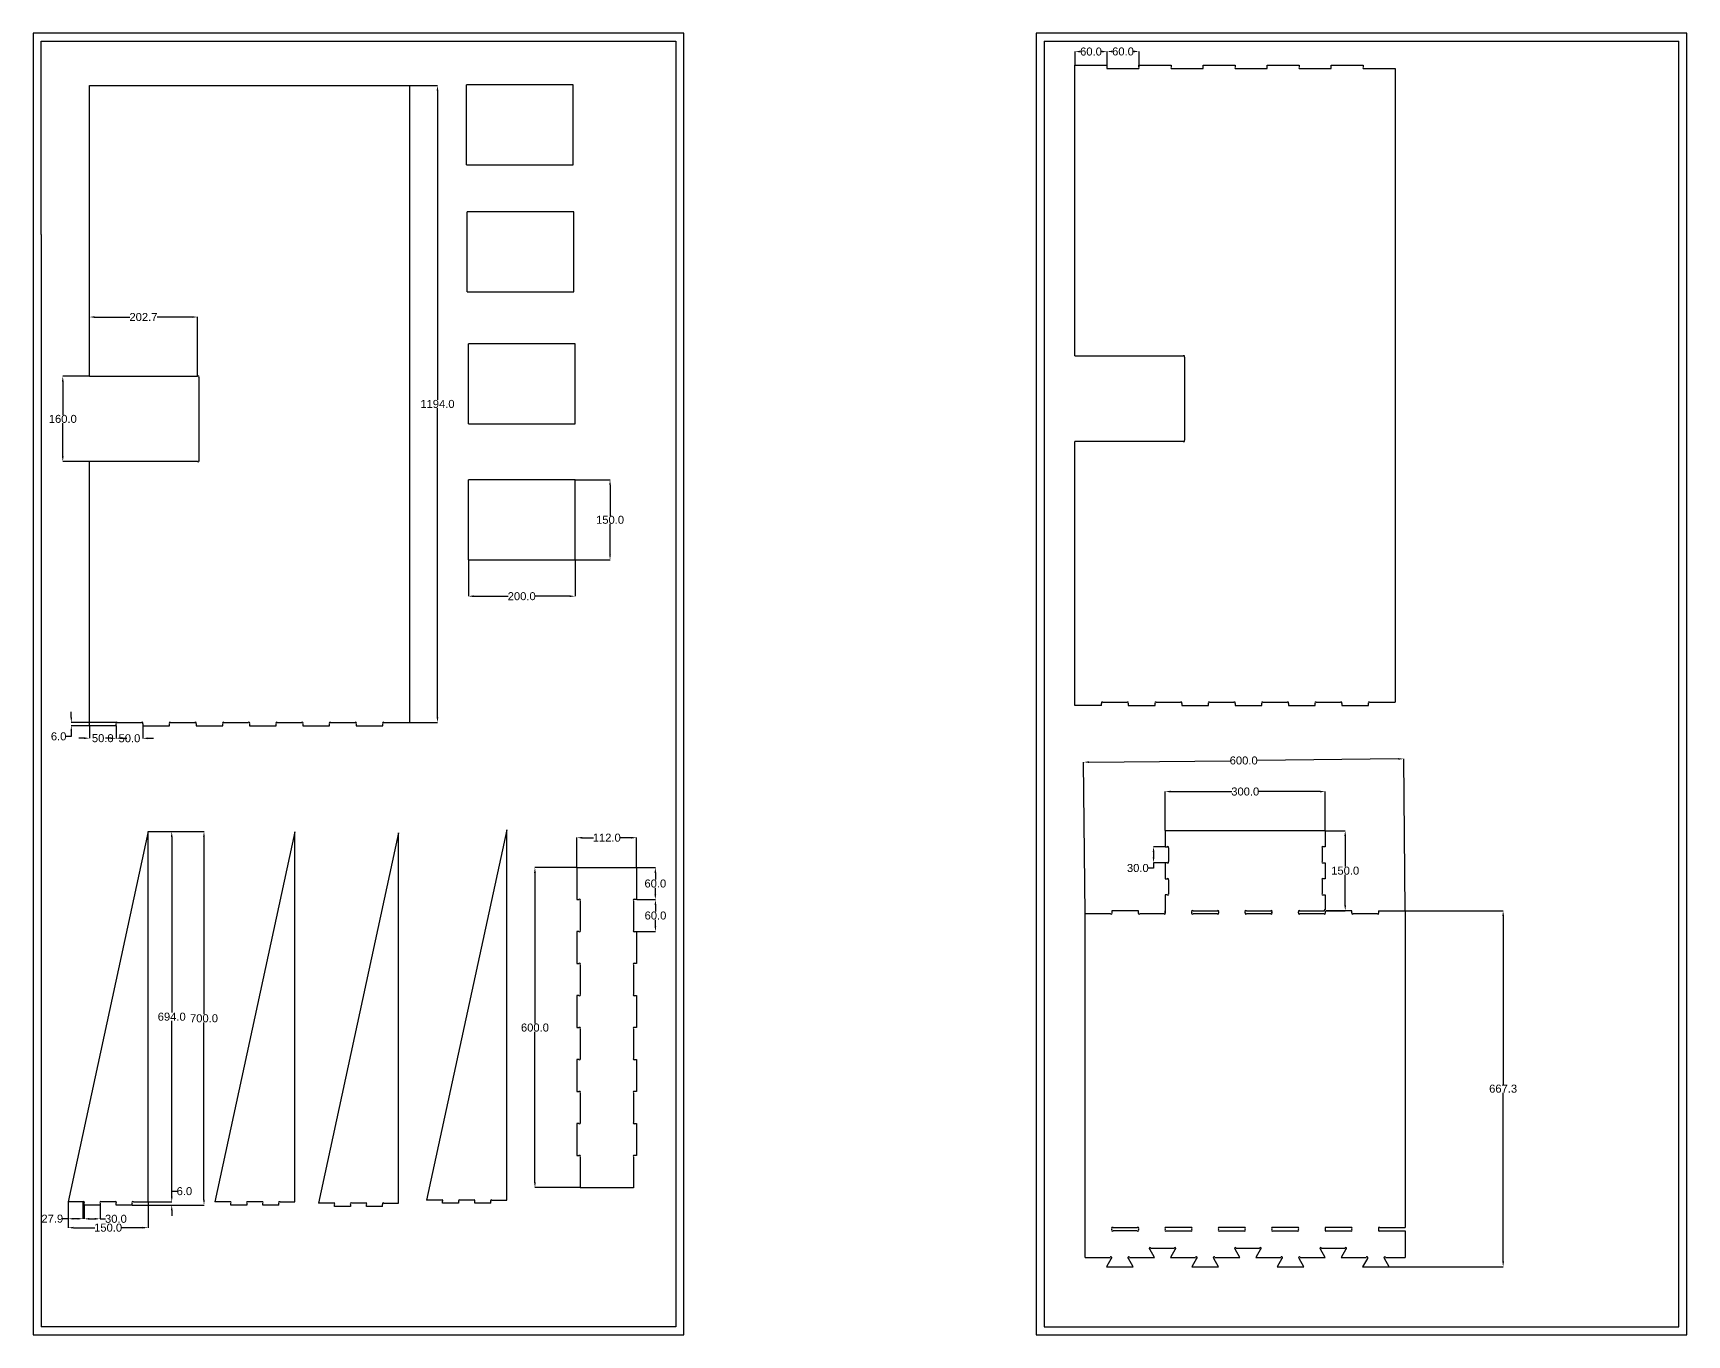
# Model space of a CAD drawing. Header units: millimetres. Extents: x 0 to 6520, y 0 to 2440.
# Drawn here: x 0 to 3100, y 0 to 2440 of the extents above; entities that cross this region are included whole.
import ezdxf

# ---------------------------------------------------------------- set-up
doc = ezdxf.new("R2010")
doc.units = ezdxf.units.MM
doc.header["$LTSCALE"] = 30
doc.header["$MEASUREMENT"] = 0
doc.layers.add('POINT', color=8, linetype='Continuous')
for name, color, linetype, true_color in [('안전 가공선', 2, 'Continuous', 0xffff00), ('외곽 커팅', 3, 'Continuous', 0x00ff00), ('재료크기', 6, 'Continuous', 0xff00ff)]:
    doc.layers.add(name, color=color, linetype=linetype, true_color=true_color)
doc.styles.get("Standard").update_dxf_attribs({"font": 'arial.ttf', "height": 15})
doc.dimstyles.get("Standard").update_dxf_attribs({"dimtxt": 15, "dimasz": 10, "dimexe": 0.18, "dimexo": 0.0625, "dimgap": 0.09, "dimtad": 0, "dimtih": 1, "dimtoh": 1, "dimdec": 1, "dimzin": 0, "dimdsep": 46, "dimtxsty": 'Standard', "dimcen": 0.09, "dimadec": 0, "dimazin": 0, "dimtfac": 1, "dimtdec": 1, "dimtofl": 0, "dimtmove": 0, "dimatfit": 3, "dimfxl": 1, "dimtolj": 1, "dimtzin": 0, "dimarcsym": 0})

# ---------------------------------------------------------------- blocks, each defined once
blk = doc.blocks.new('*D429')
at = {"layer": 'Defpoints', "color": 0, "transparency": 16777216}
for p in [(-20.6, -316.3), (9.4, -310.3), (53.6, -310.3)]:
    blk.add_point(p, dxfattribs=at)
at = {"layer": 'POINT', "color": 0, "lineweight": -2, "transparency": 16777216}
for p, q in [((53.6, -300.3), (53.6, -290.3)), ((53.6, -290.3), (63.6, -290.3)), ((-20.5, -316.3), (53.8, -316.3)), ((9.5, -310.3), (53.8, -310.3)), ((53.6, -326.3), (53.6, -336.3))]:
    blk.add_line(p, q, dxfattribs=at)
at = {"layer": 'POINT', "color": 0, "transparency": 16777216}
for points in [[(52, -300.3), (55.3, -300.3), (53.6, -310.3)], [(52, -326.3), (55.3, -326.3), (53.6, -316.3)]]:
    blk.add_solid(points, dxfattribs=at)
at = {"layer": 'POINT', "color": 0, "transparency": 16777216, "insert": (77.4, -290.3), "char_height": 15, "attachment_point": 5}
blk.add_mtext('\\A1;6.0', dxfattribs=at)
blk = doc.blocks.new('*D431')
at = {"layer": 'Defpoints', "color": 0, "transparency": 16777216}
for p in [(9.4, 383.7), (-20.6, -316.3), (114.1, -316.3)]:
    blk.add_point(p, dxfattribs=at)
at = {"layer": 'POINT', "color": 0, "lineweight": -2, "transparency": 16777216}
for p, q in [((9.5, 383.7), (114.3, 383.7)), ((114.1, 373.7), (114.1, 41.5)), ((114.1, -306.3), (114.1, 26)), ((-20.5, -316.3), (114.3, -316.3))]:
    blk.add_line(p, q, dxfattribs=at)
at = {"layer": 'POINT', "color": 0, "transparency": 16777216}
for points in [[(112.4, 373.7), (115.7, 373.7), (114.1, 383.7)], [(112.4, -306.3), (115.7, -306.3), (114.1, -316.3)]]:
    blk.add_solid(points, dxfattribs=at)
at = {"layer": 'POINT', "color": 0, "transparency": 16777216, "insert": (114.1, 33.7), "char_height": 15, "attachment_point": 5}
blk.add_mtext('\\A1;700.0', dxfattribs=at)
blk = doc.blocks.new('*D430')
at = {"layer": 'Defpoints', "color": 0, "transparency": 16777216}
for p in [(9.4, 383.7), (53.6, 383.7), (9.4, -310.3)]:
    blk.add_point(p, dxfattribs=at)
at = {"layer": 'POINT', "color": 0, "lineweight": -2, "transparency": 16777216}
for p, q in [((9.5, 383.7), (53.8, 383.7)), ((53.6, 373.7), (53.6, 44.5)), ((53.6, -300.3), (53.6, 29)), ((9.5, -310.3), (53.8, -310.3))]:
    blk.add_line(p, q, dxfattribs=at)
at = {"layer": 'POINT', "color": 0, "transparency": 16777216}
for points in [[(52, 373.7), (55.3, 373.7), (53.6, 383.7)], [(52, -300.3), (55.3, -300.3), (53.6, -310.3)]]:
    blk.add_solid(points, dxfattribs=at)
at = {"layer": 'POINT', "color": 0, "transparency": 16777216, "insert": (53.6, 36.7), "char_height": 15, "attachment_point": 5}
blk.add_mtext('\\A1;694.0', dxfattribs=at)
blk = doc.blocks.new('*D432')
at = {"layer": 'Defpoints', "color": 0, "transparency": 16777216}
for p in [(-140.6, -310.3), (9.4, -310.3), (9.4, -358.7)]:
    blk.add_point(p, dxfattribs=at)
at = {"layer": 'POINT', "color": 0, "lineweight": -2, "transparency": 16777216}
for p, q in [((-140.6, -310.3), (-140.6, -358.9)), ((9.4, -310.3), (9.4, -358.9)), ((-130.6, -358.7), (-90.3, -358.7)), ((-0.6, -358.7), (-40.9, -358.7))]:
    blk.add_line(p, q, dxfattribs=at)
at = {"layer": 'POINT', "color": 0, "transparency": 16777216}
for points in [[(-130.6, -357), (-130.6, -360.3), (-140.6, -358.7)], [(-0.6, -357), (-0.6, -360.3), (9.4, -358.7)]]:
    blk.add_solid(points, dxfattribs=at)
at = {"layer": 'POINT', "color": 0, "transparency": 16777216, "insert": (-65.6, -358.7), "char_height": 15, "attachment_point": 5}
blk.add_mtext('\\A1;150.0', dxfattribs=at)
blk = doc.blocks.new('*D433')
at = {"layer": 'Defpoints', "color": 0, "transparency": 16777216}
for p in [(-140.6, -310.3), (-112.7, -310.3), (-140.6, -341.9)]:
    blk.add_point(p, dxfattribs=at)
at = {"layer": 'POINT', "color": 0, "lineweight": -2, "transparency": 16777216}
for p, q in [((-140.6, -310.3), (-140.6, -342.1)), ((-112.7, -310.3), (-112.7, -342.1)), ((-140.6, -341.9), (-150.6, -341.9)), ((-122.7, -341.9), (-130.6, -341.9))]:
    blk.add_line(p, q, dxfattribs=at)
at = {"layer": 'POINT', "color": 0, "transparency": 16777216}
for points in [[(-130.6, -340.3), (-130.6, -343.6), (-140.6, -341.9)], [(-122.7, -340.3), (-122.7, -343.6), (-112.7, -341.9)]]:
    blk.add_solid(points, dxfattribs=at)
at = {"layer": 'POINT', "color": 0, "transparency": 16777216, "insert": (-170.3, -341.9), "char_height": 15, "attachment_point": 5}
blk.add_mtext('\\A1;27.9', dxfattribs=at)
blk = doc.blocks.new('*D434')
at = {"layer": 'Defpoints', "color": 0, "transparency": 16777216}
for p in [(-110.6, -316.3), (-80.6, -316.3), (-80.6, -342.1)]:
    blk.add_point(p, dxfattribs=at)
at = {"layer": 'POINT', "color": 0, "lineweight": -2, "transparency": 16777216}
for p, q in [((-110.6, -316.3), (-110.6, -342.3)), ((-80.6, -316.3), (-80.6, -342.3)), ((-100.6, -342.1), (-90.6, -342.1)), ((-80.6, -342.1), (-70.6, -342.1))]:
    blk.add_line(p, q, dxfattribs=at)
at = {"layer": 'POINT', "color": 0, "transparency": 16777216}
for points in [[(-100.6, -340.4), (-100.6, -343.8), (-110.6, -342.1)], [(-90.6, -340.4), (-90.6, -343.8), (-80.6, -342.1)]]:
    blk.add_solid(points, dxfattribs=at)
at = {"layer": 'POINT', "color": 0, "transparency": 16777216, "insert": (-51, -342.1), "char_height": 15, "attachment_point": 5}
blk.add_mtext('\\A1;30.0', dxfattribs=at)
blk = doc.blocks.new('*U211')
at = {"layer": '외곽 커팅'}
for p, q in [((9.4, 383.7), (-140.6, -310.3)), ((9.4, -310.3), (9.4, 383.7)), ((-112.7, -310.3), (-140.6, -310.3)), ((-110.6, -316.3), (-110.6, -312.4)), ((-80.6, -316.3), (-110.6, -316.3)), ((-80.6, -312.5), (-80.6, -316.3)), ((-52.7, -310.3), (-78.3, -310.3)), ((-50.6, -316.3), (-50.6, -312.4)), ((-20.6, -316.3), (-50.6, -316.3)), ((-20.6, -316.3), (-20.6, -312.5)), ((-18.3, -310.3), (9.4, -310.3))]:
    blk.add_line(p, q, dxfattribs=at)
blk = doc.blocks.new('*U212')
at = {"color": 0, "linetype": 'ByBlock', "lineweight": -2, "transparency": 16777216}
blk.add_blockref('*U211', (0, 0), dxfattribs=at)
blk = doc.blocks.new('*U215')
at = {"layer": '외곽 커팅'}
for p, q in [((9.4, 383.7), (-140.6, -310.3)), ((9.4, -310.3), (9.4, 383.7)), ((-112.7, -310.3), (-140.6, -310.3)), ((-110.6, -316.3), (-110.6, -312.4)), ((-80.6, -316.3), (-110.6, -316.3)), ((-80.6, -312.5), (-80.6, -316.3)), ((-52.7, -310.3), (-78.3, -310.3)), ((-50.6, -316.3), (-50.6, -312.4)), ((-20.6, -316.3), (-50.6, -316.3)), ((-20.6, -316.3), (-20.6, -312.5)), ((-18.3, -310.3), (9.4, -310.3))]:
    blk.add_line(p, q, dxfattribs=at)
blk = doc.blocks.new('*U216')
at = {"color": 0, "linetype": 'ByBlock', "lineweight": -2, "transparency": 16777216}
blk.add_blockref('*U215', (0, 0), dxfattribs=at)
blk = doc.blocks.new('*U219')
at = {"layer": '외곽 커팅'}
for p, q in [((9.4, 383.7), (-140.6, -310.3)), ((9.4, -310.3), (9.4, 383.7)), ((-112.7, -310.3), (-140.6, -310.3)), ((-110.6, -316.3), (-110.6, -312.4)), ((-80.6, -316.3), (-110.6, -316.3)), ((-80.6, -312.5), (-80.6, -316.3)), ((-52.7, -310.3), (-78.3, -310.3)), ((-50.6, -316.3), (-50.6, -312.4)), ((-20.6, -316.3), (-50.6, -316.3)), ((-20.6, -316.3), (-20.6, -312.5)), ((-18.3, -310.3), (9.4, -310.3))]:
    blk.add_line(p, q, dxfattribs=at)
blk = doc.blocks.new('*U220')
at = {"color": 0, "linetype": 'ByBlock', "lineweight": -2, "transparency": 16777216}
blk.add_blockref('*U219', (0, 0), dxfattribs=at)
blk = doc.blocks.new('*D438')
at = {"layer": 'Defpoints', "color": 0, "transparency": 16777216}
for p in [(705.6, 2341.8), (705.6, 1147.8), (758, 1147.8)]:
    blk.add_point(p, dxfattribs=at)
at = {"layer": 'POINT', "color": 0, "lineweight": -2, "transparency": 16777216}
for p, q in [((705.6, 2341.8), (758.2, 2341.8)), ((758, 2331.8), (758, 1752.5)), ((758, 1157.8), (758, 1737)), ((705.6, 1147.8), (758.2, 1147.8))]:
    blk.add_line(p, q, dxfattribs=at)
at = {"layer": 'POINT', "color": 0, "transparency": 16777216}
for points in [[(756.4, 2331.8), (759.7, 2331.8), (758, 2341.8)], [(756.4, 1157.8), (759.7, 1157.8), (758, 1147.8)]]:
    blk.add_solid(points, dxfattribs=at)
at = {"layer": 'POINT', "color": 0, "transparency": 16777216, "insert": (758, 1744.8), "char_height": 15, "attachment_point": 5}
blk.add_mtext('\\A1;1194.0', dxfattribs=at)
blk = doc.blocks.new('*D439')
at = {"layer": 'Defpoints', "color": 0, "transparency": 16777216}
for p in [(105.6, 1796.8), (55.7, 1636.8), (105.6, 1636.8)]:
    blk.add_point(p, dxfattribs=at)
at = {"layer": 'POINT', "color": 0, "lineweight": -2, "transparency": 16777216}
for p, q in [((105.5, 1796.8), (55.5, 1796.8)), ((55.7, 1786.8), (55.7, 1724.5)), ((55.7, 1646.8), (55.7, 1709)), ((105.5, 1636.8), (55.5, 1636.8))]:
    blk.add_line(p, q, dxfattribs=at)
at = {"layer": 'POINT', "color": 0, "transparency": 16777216}
for points in [[(54, 1786.8), (57.3, 1786.8), (55.7, 1796.8)], [(54, 1646.8), (57.3, 1646.8), (55.7, 1636.8)]]:
    blk.add_solid(points, dxfattribs=at)
at = {"layer": 'POINT', "color": 0, "transparency": 16777216, "insert": (55.7, 1716.8), "char_height": 15, "attachment_point": 5}
blk.add_mtext('\\A1;160.0', dxfattribs=at)
blk = doc.blocks.new('*D440')
at = {"layer": 'Defpoints', "color": 0, "transparency": 16777216}
for p in [(308.3, 1907.8), (105.6, 1796.8), (308.3, 1796.8)]:
    blk.add_point(p, dxfattribs=at)
at = {"layer": 'POINT', "color": 0, "lineweight": -2, "transparency": 16777216}
for p, q in [((105.6, 1796.8), (105.6, 1907.9)), ((115.6, 1907.8), (181.4, 1907.8)), ((298.3, 1907.8), (232.5, 1907.8)), ((308.3, 1796.8), (308.3, 1907.9))]:
    blk.add_line(p, q, dxfattribs=at)
at = {"layer": 'POINT', "color": 0, "transparency": 16777216}
for points in [[(115.6, 1909.4), (115.6, 1906.1), (105.6, 1907.8)], [(298.3, 1909.4), (298.3, 1906.1), (308.3, 1907.8)]]:
    blk.add_solid(points, dxfattribs=at)
at = {"layer": 'POINT', "color": 0, "transparency": 16777216, "insert": (206.9, 1907.8), "char_height": 15, "attachment_point": 5}
blk.add_mtext('\\A1;202.7', dxfattribs=at)
blk = doc.blocks.new('*D441')
at = {"layer": 'Defpoints', "color": 0, "transparency": 16777216}
for p in [(105.6, 1141.8), (155.6, 1141.8), (155.6, 1118.4)]:
    blk.add_point(p, dxfattribs=at)
at = {"layer": 'POINT', "color": 0, "lineweight": -2, "transparency": 16777216}
for p, q in [((95.6, 1118.4), (85.6, 1118.4)), ((105.6, 1141.7), (105.6, 1118.2)), ((155.6, 1141.7), (155.6, 1118.2)), ((165.6, 1118.4), (175.6, 1118.4))]:
    blk.add_line(p, q, dxfattribs=at)
at = {"layer": 'POINT', "color": 0, "transparency": 16777216}
for points in [[(95.6, 1120.1), (95.6, 1116.7), (105.6, 1118.4)], [(165.6, 1120.1), (165.6, 1116.7), (155.6, 1118.4)]]:
    blk.add_solid(points, dxfattribs=at)
at = {"layer": 'POINT', "color": 0, "transparency": 16777216, "insert": (130.6, 1118.4), "char_height": 15, "attachment_point": 5}
blk.add_mtext('\\A1;50.0', dxfattribs=at)
blk = doc.blocks.new('*D442')
at = {"layer": 'Defpoints', "color": 0, "transparency": 16777216}
for p in [(157.7, 1147.8), (71.7, 1141.8), (105.6, 1141.8)]:
    blk.add_point(p, dxfattribs=at)
at = {"layer": 'POINT', "color": 0, "lineweight": -2, "transparency": 16777216}
for p, q in [((157.6, 1147.8), (71.5, 1147.8)), ((71.7, 1157.8), (71.7, 1167.8)), ((71.7, 1121.8), (61.7, 1121.8)), ((105.5, 1141.8), (71.5, 1141.8)), ((71.7, 1131.8), (71.7, 1121.8))]:
    blk.add_line(p, q, dxfattribs=at)
at = {"layer": 'POINT', "color": 0, "transparency": 16777216}
for points in [[(70, 1157.8), (73.3, 1157.8), (71.7, 1147.8)], [(70, 1131.8), (73.3, 1131.8), (71.7, 1141.8)]]:
    blk.add_solid(points, dxfattribs=at)
at = {"layer": 'POINT', "color": 0, "transparency": 16777216, "insert": (47.9, 1121.8), "char_height": 15, "attachment_point": 5}
blk.add_mtext('\\A1;6.0', dxfattribs=at)
blk = doc.blocks.new('*D443')
at = {"layer": 'Defpoints', "color": 0, "transparency": 16777216}
for p in [(155.6, 1141.8), (205.6, 1141.8), (205.6, 1118.2)]:
    blk.add_point(p, dxfattribs=at)
at = {"layer": 'POINT', "color": 0, "lineweight": -2, "transparency": 16777216}
for p, q in [((145.6, 1118.2), (135.6, 1118.2)), ((155.6, 1141.7), (155.6, 1118)), ((205.6, 1141.7), (205.6, 1118)), ((215.6, 1118.2), (225.6, 1118.2))]:
    blk.add_line(p, q, dxfattribs=at)
at = {"layer": 'POINT', "color": 0, "transparency": 16777216}
for points in [[(145.6, 1119.9), (145.6, 1116.5), (155.6, 1118.2)], [(215.6, 1119.9), (215.6, 1116.5), (205.6, 1118.2)]]:
    blk.add_solid(points, dxfattribs=at)
at = {"layer": 'POINT', "color": 0, "transparency": 16777216, "insert": (180.6, 1118.2), "char_height": 15, "attachment_point": 5}
blk.add_mtext('\\A1;50.0', dxfattribs=at)
blk = doc.blocks.new('*D444')
at = {"layer": 'Defpoints', "color": 0, "transparency": 16777216}
for p in [(1015.9, 1602.7), (1081.5, 1602.7), (1015.9, 1452.7)]:
    blk.add_point(p, dxfattribs=at)
at = {"layer": 'POINT', "color": 0, "lineweight": -2, "transparency": 16777216}
for p, q in [((1015.9, 1602.7), (1081.6, 1602.7)), ((1081.5, 1592.7), (1081.5, 1535.5)), ((1081.5, 1462.7), (1081.5, 1520)), ((1015.9, 1452.7), (1081.6, 1452.7))]:
    blk.add_line(p, q, dxfattribs=at)
at = {"layer": 'POINT', "color": 0, "transparency": 16777216}
for points in [[(1079.8, 1592.7), (1083.1, 1592.7), (1081.5, 1602.7)], [(1079.8, 1462.7), (1083.1, 1462.7), (1081.5, 1452.7)]]:
    blk.add_solid(points, dxfattribs=at)
at = {"layer": 'POINT', "color": 0, "transparency": 16777216, "insert": (1081.5, 1527.7), "char_height": 15, "attachment_point": 5}
blk.add_mtext('\\A1;150.0', dxfattribs=at)
blk = doc.blocks.new('*D445')
at = {"layer": 'Defpoints', "color": 0, "transparency": 16777216}
for p in [(815.9, 1452.7), (1015.9, 1452.7), (1015.9, 1384.5)]:
    blk.add_point(p, dxfattribs=at)
at = {"layer": 'POINT', "color": 0, "lineweight": -2, "transparency": 16777216}
for p, q in [((815.9, 1452.7), (815.9, 1384.4)), ((1015.9, 1452.7), (1015.9, 1384.4)), ((825.9, 1384.5), (890.4, 1384.5)), ((1005.9, 1384.5), (941.4, 1384.5))]:
    blk.add_line(p, q, dxfattribs=at)
at = {"layer": 'POINT', "color": 0, "transparency": 16777216}
for points in [[(825.9, 1386.2), (825.9, 1382.9), (815.9, 1384.5)], [(1005.9, 1386.2), (1005.9, 1382.9), (1015.9, 1384.5)]]:
    blk.add_solid(points, dxfattribs=at)
at = {"layer": 'POINT', "color": 0, "transparency": 16777216, "insert": (915.9, 1384.5), "char_height": 15, "attachment_point": 5}
blk.add_mtext('\\A1;200.0', dxfattribs=at)
blk = doc.blocks.new('*D446')
at = {"layer": 'Defpoints', "color": 0, "transparency": 16777216}
for p in [(2569.2, 1079.7), (1972.1, 789.1), (2572.1, 795.2)]:
    blk.add_point(p, dxfattribs=at)
at = {"layer": 'POINT', "color": 0, "lineweight": -2, "transparency": 16777216}
for p, q in [((1972.1, 789.2), (1969.2, 1073.7)), ((1979.2, 1073.6), (2243.8, 1076.3)), ((2559.2, 1079.6), (2294.6, 1076.9)), ((2572.1, 795.3), (2569.2, 1079.8))]:
    blk.add_line(p, q, dxfattribs=at)
at = {"layer": 'POINT', "color": 0, "transparency": 16777216}
for points in [[(1979.2, 1075.3), (1979.2, 1072), (1969.2, 1073.5)], [(2559.2, 1081.2), (2559.2, 1077.9), (2569.2, 1079.7)]]:
    blk.add_solid(points, dxfattribs=at)
at = {"layer": 'POINT', "color": 0, "transparency": 16777216, "insert": (2269.2, 1076.6), "char_height": 15, "attachment_point": 5}
blk.add_mtext('\\A1;600.0', dxfattribs=at)
blk = doc.blocks.new('*D447')
at = {"layer": 'Defpoints', "color": 0, "transparency": 16777216}
for p in [(2422.1, 1018.4), (2122.1, 945.1), (2422.1, 945.1)]:
    blk.add_point(p, dxfattribs=at)
at = {"layer": 'POINT', "color": 0, "lineweight": -2, "transparency": 16777216}
for p, q in [((2122.1, 945.2), (2122.1, 1018.5)), ((2132.1, 1018.4), (2246.7, 1018.4)), ((2412.1, 1018.4), (2297.5, 1018.4)), ((2422.1, 945.2), (2422.1, 1018.5))]:
    blk.add_line(p, q, dxfattribs=at)
at = {"layer": 'POINT', "color": 0, "transparency": 16777216}
for points in [[(2132.1, 1020), (2132.1, 1016.7), (2122.1, 1018.4)], [(2412.1, 1020), (2412.1, 1016.7), (2422.1, 1018.4)]]:
    blk.add_solid(points, dxfattribs=at)
at = {"layer": 'POINT', "color": 0, "transparency": 16777216, "insert": (2272.1, 1018.4), "char_height": 15, "attachment_point": 5}
blk.add_mtext('\\A1;300.0', dxfattribs=at)
blk = doc.blocks.new('*D449')
at = {"layer": 'Defpoints', "color": 0, "transparency": 16777216}
for p in [(2122.1, 915.1), (2100.3, 885.1), (2122.1, 885.1)]:
    blk.add_point(p, dxfattribs=at)
at = {"layer": 'POINT', "color": 0, "lineweight": -2, "transparency": 16777216}
for p, q in [((2122, 915.1), (2100.1, 915.1)), ((2100.3, 905.1), (2100.3, 895.1)), ((2100.3, 875.1), (2090.3, 875.1)), ((2122, 885.1), (2100.1, 885.1)), ((2100.3, 885.1), (2100.3, 875.1))]:
    blk.add_line(p, q, dxfattribs=at)
at = {"layer": 'POINT', "color": 0, "transparency": 16777216}
for points in [[(2098.6, 905.1), (2101.9, 905.1), (2100.3, 915.1)], [(2098.6, 895.1), (2101.9, 895.1), (2100.3, 885.1)]]:
    blk.add_solid(points, dxfattribs=at)
at = {"layer": 'POINT', "color": 0, "transparency": 16777216, "insert": (2070.7, 875.1), "char_height": 15, "attachment_point": 5}
blk.add_mtext('\\A1;30.0', dxfattribs=at)
blk = doc.blocks.new('*D450')
at = {"layer": 'Defpoints', "color": 0, "transparency": 16777216}
for p in [(2572.1, 795.1), (2755.5, 795.1), (2542.1, 127.8)]:
    blk.add_point(p, dxfattribs=at)
at = {"layer": 'POINT', "color": 0, "lineweight": -2, "transparency": 16777216}
for p, q in [((2572.2, 795.1), (2755.7, 795.1)), ((2755.5, 785.1), (2755.5, 469.2)), ((2755.5, 137.8), (2755.5, 453.7)), ((2542.2, 127.8), (2755.7, 127.8))]:
    blk.add_line(p, q, dxfattribs=at)
at = {"layer": 'POINT', "color": 0, "transparency": 16777216}
for points in [[(2753.9, 785.1), (2757.2, 785.1), (2755.5, 795.1)], [(2753.9, 137.8), (2757.2, 137.8), (2755.5, 127.8)]]:
    blk.add_solid(points, dxfattribs=at)
at = {"layer": 'POINT', "color": 0, "transparency": 16777216, "insert": (2755.5, 461.5), "char_height": 15, "attachment_point": 5}
blk.add_mtext('\\A1;667.3', dxfattribs=at)
blk = doc.blocks.new('*D451')
at = {"layer": 'Defpoints', "color": 0, "transparency": 16777216}
for p in [(2422.1, 945.1), (2424.4, 795.1), (2459.5, 795.1)]:
    blk.add_point(p, dxfattribs=at)
at = {"layer": 'POINT', "color": 0, "lineweight": -2, "transparency": 16777216}
for p, q in [((2422.2, 945.1), (2459.7, 945.1)), ((2459.5, 935.1), (2459.5, 877.8)), ((2459.5, 805.1), (2459.5, 862.4)), ((2424.4, 795.1), (2459.7, 795.1))]:
    blk.add_line(p, q, dxfattribs=at)
at = {"layer": 'POINT', "color": 0, "transparency": 16777216}
for points in [[(2457.8, 935.1), (2461.2, 935.1), (2459.5, 945.1)], [(2457.8, 805.1), (2461.2, 805.1), (2459.5, 795.1)]]:
    blk.add_solid(points, dxfattribs=at)
at = {"layer": 'POINT', "color": 0, "transparency": 16777216, "insert": (2459.5, 870.1), "char_height": 15, "attachment_point": 5}
blk.add_mtext('\\A1;150.0', dxfattribs=at)
blk = doc.blocks.new('*D452')
at = {"layer": 'Defpoints', "color": 0, "transparency": 16777216}
for p in [(2013, 2405.3), (1953, 2379.8), (2013, 2379.8)]:
    blk.add_point(p, dxfattribs=at)
at = {"layer": 'POINT', "color": 0, "lineweight": -2, "transparency": 16777216}
for p, q in [((1953, 2379.9), (1953, 2405.5)), ((1963, 2405.3), (1963.4, 2405.3)), ((2003, 2405.3), (2002.6, 2405.3)), ((2013, 2379.9), (2013, 2405.5))]:
    blk.add_line(p, q, dxfattribs=at)
at = {"layer": 'POINT', "color": 0, "transparency": 16777216}
for points in [[(1963, 2407), (1963, 2403.6), (1953, 2405.3)], [(2003, 2407), (2003, 2403.6), (2013, 2405.3)]]:
    blk.add_solid(points, dxfattribs=at)
at = {"layer": 'POINT', "color": 0, "transparency": 16777216, "insert": (1983, 2405.3), "char_height": 15, "attachment_point": 5}
blk.add_mtext('\\A1;60.0', dxfattribs=at)
blk = doc.blocks.new('*D453')
at = {"layer": 'Defpoints', "color": 0, "transparency": 16777216}
for p in [(2073, 2405.5), (2013, 2376.1), (2073, 2376.1)]:
    blk.add_point(p, dxfattribs=at)
at = {"layer": 'POINT', "color": 0, "lineweight": -2, "transparency": 16777216}
for p, q in [((2013, 2376.1), (2013, 2405.7)), ((2023, 2405.5), (2023.4, 2405.5)), ((2063, 2405.5), (2062.6, 2405.5)), ((2073, 2376.1), (2073, 2405.7))]:
    blk.add_line(p, q, dxfattribs=at)
at = {"layer": 'POINT', "color": 0, "transparency": 16777216}
for points in [[(2023, 2407.2), (2023, 2403.8), (2013, 2405.5)], [(2063, 2407.2), (2063, 2403.8), (2073, 2405.5)]]:
    blk.add_solid(points, dxfattribs=at)
at = {"layer": 'POINT', "color": 0, "transparency": 16777216, "insert": (2043, 2405.5), "char_height": 15, "attachment_point": 5}
blk.add_mtext('\\A1;60.0', dxfattribs=at)
blk = doc.blocks.new('*D454')
at = {"layer": 'Defpoints', "color": 0, "transparency": 16777216}
for p in [(1131.3, 931.9), (1019.3, 876), (1131.3, 876)]:
    blk.add_point(p, dxfattribs=at)
at = {"layer": 'POINT', "color": 0, "lineweight": -2, "transparency": 16777216}
for p, q in [((1019.3, 876.1), (1019.3, 932)), ((1029.3, 931.9), (1050.7, 931.9)), ((1121.3, 931.9), (1100, 931.9)), ((1131.3, 876.1), (1131.3, 932))]:
    blk.add_line(p, q, dxfattribs=at)
at = {"layer": 'POINT', "color": 0, "transparency": 16777216}
for points in [[(1029.3, 933.5), (1029.3, 930.2), (1019.3, 931.9)], [(1121.3, 933.5), (1121.3, 930.2), (1131.3, 931.9)]]:
    blk.add_solid(points, dxfattribs=at)
at = {"layer": 'POINT', "color": 0, "transparency": 16777216, "insert": (1075.3, 931.9), "char_height": 15, "attachment_point": 5}
blk.add_mtext('\\A1;112.0', dxfattribs=at)
blk = doc.blocks.new('*D455')
at = {"layer": 'Defpoints', "color": 0, "transparency": 16777216}
for p in [(1131.3, 876), (1131.3, 816), (1166.4, 816)]:
    blk.add_point(p, dxfattribs=at)
at = {"layer": 'POINT', "color": 0, "lineweight": -2, "transparency": 16777216}
for p, q in [((1131.4, 876), (1166.6, 876)), ((1166.4, 866), (1166.4, 853.7)), ((1166.4, 826), (1166.4, 838.2)), ((1131.4, 816), (1166.6, 816))]:
    blk.add_line(p, q, dxfattribs=at)
at = {"layer": 'POINT', "color": 0, "transparency": 16777216}
for points in [[(1164.7, 866), (1168.1, 866), (1166.4, 876)], [(1164.7, 826), (1168.1, 826), (1166.4, 816)]]:
    blk.add_solid(points, dxfattribs=at)
at = {"layer": 'POINT', "color": 0, "transparency": 16777216, "insert": (1166.4, 846), "char_height": 15, "attachment_point": 5}
blk.add_mtext('\\A1;60.0', dxfattribs=at)
blk = doc.blocks.new('*D456')
at = {"layer": 'Defpoints', "color": 0, "transparency": 16777216}
for p in [(1131.3, 816), (1131.3, 756), (1166.6, 756)]:
    blk.add_point(p, dxfattribs=at)
at = {"layer": 'POINT', "color": 0, "lineweight": -2, "transparency": 16777216}
for p, q in [((1131.4, 816), (1166.8, 816)), ((1166.6, 806), (1166.6, 793.7)), ((1166.6, 766), (1166.6, 778.2)), ((1131.4, 756), (1166.8, 756))]:
    blk.add_line(p, q, dxfattribs=at)
at = {"layer": 'POINT', "color": 0, "transparency": 16777216}
for points in [[(1164.9, 806), (1168.2, 806), (1166.6, 816)], [(1164.9, 766), (1168.2, 766), (1166.6, 756)]]:
    blk.add_solid(points, dxfattribs=at)
at = {"layer": 'POINT', "color": 0, "transparency": 16777216, "insert": (1166.6, 786), "char_height": 15, "attachment_point": 5}
blk.add_mtext('\\A1;60.0', dxfattribs=at)
blk = doc.blocks.new('*D457')
at = {"layer": 'Defpoints', "color": 0, "transparency": 16777216}
for p in [(1019.3, 876), (940.7, 276), (1025.3, 276)]:
    blk.add_point(p, dxfattribs=at)
at = {"layer": 'POINT', "color": 0, "lineweight": -2, "transparency": 16777216}
for p, q in [((1019.3, 876), (940.5, 876)), ((940.7, 866), (940.7, 583.7)), ((940.7, 286), (940.7, 568.2)), ((1025.3, 276), (940.5, 276))]:
    blk.add_line(p, q, dxfattribs=at)
at = {"layer": 'POINT', "color": 0, "transparency": 16777216}
for points in [[(939, 866), (942.4, 866), (940.7, 876)], [(939, 286), (942.4, 286), (940.7, 276)]]:
    blk.add_solid(points, dxfattribs=at)
at = {"layer": 'POINT', "color": 0, "transparency": 16777216, "insert": (940.7, 576), "char_height": 15, "attachment_point": 5}
blk.add_mtext('\\A1;600.0', dxfattribs=at)
blk = doc.blocks.new('*U175')
at = {"layer": '외곽 커팅'}
for p, q in [((9.41, 383.73), (-140.59, -310.27)), ((9.41, -310.27), (9.41, 383.73)), ((-112.71, -310.27), (-140.59, -310.27)), ((-110.59, -316.27), (-110.59, -312.39)), ((-80.59, -316.27), (-110.59, -316.27)), ((-80.59, -312.53), (-80.59, -316.27)), ((-52.71, -310.27), (-78.32, -310.27)), ((-50.59, -316.27), (-50.59, -312.39)), ((-20.59, -316.27), (-50.59, -316.27)), ((-20.59, -316.27), (-20.59, -312.53)), ((-18.32, -310.27), (9.41, -310.27))]:
    blk.add_line(p, q, dxfattribs=at)
at = {"layer": 'POINT'}
for base, p1, p2, picture, middle in [((114.08, -316.27), (9.41, 383.73), (-20.59, -316.27), '*D431', (114.08, 33.73)), ((53.62, 383.73), (9.41, -310.27), (9.41, 383.73), '*D430', (53.62, 36.73)), ((53.62, -310.27), (-20.59, -316.27), (9.41, -310.27), '*D429', (77.38, -290.27))]:
    dim = blk.add_linear_dim(base=base, p1=p1, p2=p2, angle=90, dimstyle='Standard', dxfattribs=at)
    dim.commit()
    dim.dimension.update_dxf_attribs({"geometry": picture, "text_midpoint": middle})
for base, p1, p2, picture, middle in [((-140.59, -341.92), (-112.71, -310.27), (-140.59, -310.27), '*D433', (-170.3, -341.92)), ((9.41, -358.68), (-140.59, -310.27), (9.41, -310.27), '*D432', (-65.59, -358.68)), ((-80.59, -342.1), (-110.59, -316.27), (-80.59, -316.27), '*D434', (-51.05, -342.1))]:
    dim = blk.add_linear_dim(base=base, p1=p1, p2=p2, dimstyle='Standard', dxfattribs=at)
    dim.commit()
    dim.dimension.update_dxf_attribs({"geometry": picture, "text_midpoint": middle})
blk = doc.blocks.new('*U176')
at = {"color": 0, "linetype": 'ByBlock', "lineweight": -2, "transparency": 16777216}
blk.add_blockref('*U175', (0, 0), dxfattribs=at)

msp = doc.modelspace()

# ---------------------------------------------------------------- linework, layer by layer
at = {"layer": '안전 가공선'}
for p, q in [((15, 2425), (1205, 2425)), ((15, 2062.65), (15, 2425)), ((1205, 2425), (1205, 15)), ((1895, 2425), (3085, 2425)), ((1895, 2425), (1895, 15)), ((3085, 15), (3085, 2425)), ((15, 2062.65), (15, 15)), ((1205, 15), (15, 15)), ((1895, 15), (3085, 15))]:
    msp.add_line(p, q, dxfattribs=at)
at = {"layer": '외곽 커팅'}
for p, q in [((1952.96, 1834.81), (1952.96, 2379.81)), ((1952.96, 2379.81), (2012.96, 2379.81)), ((2012.96, 2379.81), (2012.96, 2376.07)), ((2015.23, 2373.81), (2070.7, 2373.81)), ((2072.96, 2376.07), (2072.96, 2379.81)), ((2072.96, 2379.81), (2132.96, 2379.81)), ((2132.96, 2379.81), (2132.96, 2376.07)), ((2135.23, 2373.81), (2190.7, 2373.81)), ((2192.96, 2376.07), (2192.96, 2379.81)), ((2192.96, 2379.81), (2252.96, 2379.81)), ((2252.96, 2379.81), (2252.96, 2376.07)), ((2255.23, 2373.81), (2310.7, 2373.81)), ((2312.96, 2376.07), (2312.96, 2379.81)), ((2312.96, 2379.81), (2372.96, 2379.81)), ((2372.96, 2379.81), (2372.96, 2376.07)), ((2375.23, 2373.81), (2430.7, 2373.81)), ((2432.96, 2376.07), (2432.96, 2379.81)), ((2432.96, 2379.81), (2492.96, 2379.81)), ((2492.96, 2379.81), (2492.96, 2376.07)), ((2495.23, 2373.81), (2552.96, 2373.81)), ((2552.96, 2373.81), (2552.96, 1185.81)), ((105.57, 1796.75), (105.57, 2341.75)), ((105.57, 2341.75), (705.57, 2341.75)), ((705.57, 2341.75), (705.57, 1147.75)), ((812.47, 2193.26), (812.47, 2343.26)), ((1012.47, 2343.26), (812.47, 2343.26)), ((1012.47, 2193.26), (1012.47, 2343.26)), ((812.47, 2193.26), (1012.47, 2193.26)), ((813.67, 1955.23), (813.67, 2105.23)), ((1013.67, 2105.23), (813.67, 2105.23)), ((1013.67, 1955.23), (1013.67, 2105.23)), ((813.67, 1955.23), (1013.67, 1955.23)), ((815.86, 1707.61), (815.86, 1857.61)), ((1015.86, 1857.61), (815.86, 1857.61)), ((1015.86, 1707.61), (1015.86, 1857.61)), ((1952.96, 1834.81), (2155.84, 1834.81)), ((2157.96, 1832.69), (2157.96, 1679.81)), ((105.57, 1796.75), (308.3, 1796.75)), ((310.57, 1794.49), (310.57, 1641.75)), ((815.86, 1707.61), (1015.86, 1707.61)), ((1952.96, 1179.81), (1952.96, 1674.81)), ((2155.71, 1674.81), (1952.96, 1674.81)), ((2157.96, 1679.81), (2157.96, 1677.08)), ((105.57, 1141.75), (105.57, 1636.75)), ((308.45, 1636.75), (105.57, 1636.75)), ((310.57, 1641.75), (310.57, 1638.88)), ((815.86, 1452.71), (815.86, 1602.71)), ((1015.86, 1602.71), (815.86, 1602.71)), ((1015.86, 1452.71), (1015.86, 1602.71)), ((815.86, 1452.71), (1015.86, 1452.71)), ((2002.96, 1179.81), (1952.96, 1179.81)), ((2002.96, 1179.81), (2002.96, 1183.69)), ((2005.09, 1185.81), (2050.84, 1185.81)), ((2052.96, 1183.69), (2052.96, 1179.81)), ((2052.96, 1179.81), (2102.96, 1179.81)), ((2102.96, 1179.81), (2102.96, 1183.69)), ((2105.09, 1185.81), (2150.84, 1185.81)), ((2152.96, 1183.69), (2152.96, 1179.81)), ((2152.96, 1179.81), (2202.96, 1179.81)), ((2202.96, 1179.81), (2202.96, 1183.69)), ((2205.09, 1185.81), (2250.84, 1185.81)), ((2252.96, 1183.69), (2252.96, 1179.81)), ((2252.96, 1179.81), (2302.96, 1179.81)), ((2302.96, 1179.81), (2302.96, 1183.69)), ((2305.09, 1185.81), (2350.84, 1185.81)), ((2352.96, 1183.69), (2352.96, 1179.81)), ((2352.96, 1179.81), (2402.96, 1179.81)), ((2402.96, 1179.81), (2402.96, 1183.69)), ((2405.09, 1185.81), (2450.84, 1185.81)), ((2452.96, 1183.69), (2452.96, 1179.81)), ((2452.96, 1179.81), (2502.96, 1179.81)), ((2502.96, 1179.81), (2502.96, 1183.69)), ((2505.09, 1185.81), (2552.96, 1185.81)), ((157.69, 1147.75), (203.45, 1147.75)), ((257.69, 1147.75), (303.45, 1147.75)), ((357.69, 1147.75), (403.45, 1147.75)), ((457.69, 1147.75), (503.45, 1147.75)), ((557.69, 1147.75), (603.45, 1147.75)), ((657.69, 1147.75), (705.57, 1147.75)), ((155.57, 1141.75), (105.57, 1141.75)), ((155.57, 1141.75), (155.57, 1145.63)), ((205.57, 1145.63), (205.57, 1141.75)), ((205.57, 1141.75), (255.57, 1141.75)), ((255.57, 1141.75), (255.57, 1145.63)), ((305.57, 1145.63), (305.57, 1141.75)), ((305.57, 1141.75), (355.57, 1141.75)), ((355.57, 1141.75), (355.57, 1145.63)), ((405.57, 1145.63), (405.57, 1141.75)), ((405.57, 1141.75), (455.57, 1141.75)), ((455.57, 1141.75), (455.57, 1145.63)), ((505.57, 1145.63), (505.57, 1141.75)), ((505.57, 1141.75), (555.57, 1141.75)), ((555.57, 1141.75), (555.57, 1145.63)), ((605.57, 1145.63), (605.57, 1141.75)), ((605.57, 1141.75), (655.57, 1141.75)), ((655.57, 1141.75), (655.57, 1145.63)), ((2422.1, 945.1), (2122.1, 945.1)), ((2122.1, 945.1), (2122.1, 915.1)), ((2422.1, 945.1), (2422.1, 915.1)), ((2122.1, 915.1), (2125.83, 915.1)), ((2128.1, 912.84), (2128.1, 887.36)), ((2416.1, 912.84), (2416.1, 887.22)), ((2422.1, 915.1), (2418.36, 915.1)), ((1019.34, 875.99), (1131.34, 875.99)), ((2125.83, 885.1), (2122.1, 885.1)), ((2122.1, 885.1), (2122.1, 855.1)), ((2418.22, 885.1), (2422.1, 885.1)), ((2422.1, 885.1), (2422.1, 855.1)), ((2122.1, 855.1), (2125.83, 855.1)), ((2128.1, 852.84), (2128.1, 827.57)), ((2416.1, 852.98), (2416.1, 827.36)), ((2422.1, 855.1), (2418.22, 855.1)), ((2122.1, 825.1), (2122.1, 795.1)), ((2125.62, 825.1), (2122.1, 825.1)), ((2418.36, 825.1), (2422.1, 825.1)), ((2422.1, 825.1), (2422.1, 797.36)), ((1972.1, 145.23), (1972.1, 789.1)), ((2019.83, 789.1), (1972.1, 789.1)), ((2072.1, 795.1), (2022.1, 795.1)), ((2022.1, 795.1), (2022.1, 791.36)), ((2072.1, 791.22), (2072.1, 795.1)), ((2119.83, 789.1), (2074.22, 789.1)), ((2122.1, 791.36), (2122.1, 795.1)), ((2122.1, 795.1), (2122.1, 791.36)), ((2172.1, 791.22), (2172.1, 792.84)), ((2219.83, 789.1), (2174.22, 789.1)), ((2174.36, 795.1), (2219.83, 795.1)), ((2222.1, 792.84), (2222.1, 791.36)), ((2272.1, 791.22), (2272.1, 792.84)), ((2319.83, 789.1), (2274.22, 789.1)), ((2274.36, 795.1), (2319.83, 795.1)), ((2322.1, 791.36), (2322.1, 792.84)), ((2322.1, 792.84), (2322.1, 791.36)), ((2372.1, 791.22), (2372.1, 792.84)), ((2419.83, 789.1), (2374.22, 789.1)), ((2374.36, 795.1), (2419.83, 795.1)), ((2419.83, 795.1), (2422.1, 797.36)), ((2424.36, 795.1), (2422.1, 792.84)), ((2422.1, 792.84), (2422.1, 791.36)), ((2472.1, 795.1), (2424.36, 795.1)), ((2472.1, 791.22), (2472.1, 795.1)), ((2519.83, 789.1), (2474.22, 789.1)), ((2522.1, 795.1), (2572.1, 795.1)), ((2522.1, 795.1), (2522.1, 791.36)), ((2572.1, 795.23), (2572.1, 201.13)), ((1125.34, 275.99), (1025.34, 275.99)), ((2022.1, 197.4), (2022.1, 198.87)), ((2024.36, 201.13), (2069.83, 201.13)), ((2069.83, 195.13), (2024.36, 195.13)), ((2072.1, 198.87), (2072.1, 197.4)), ((2122.1, 198.87), (2122.1, 197.4)), ((2169.83, 201.13), (2124.36, 201.13)), ((2124.36, 195.13), (2169.83, 195.13)), ((2172.1, 197.4), (2172.1, 198.87)), ((2222.1, 198.87), (2222.1, 197.4)), ((2269.83, 201.13), (2224.36, 201.13)), ((2224.36, 195.13), (2269.83, 195.13)), ((2272.1, 197.4), (2272.1, 198.87)), ((2322.1, 198.87), (2322.1, 197.4)), ((2369.83, 201.13), (2324.36, 201.13)), ((2324.36, 195.13), (2369.83, 195.13)), ((2372.1, 197.4), (2372.1, 198.87)), ((2422.1, 198.87), (2422.1, 197.4)), ((2469.83, 201.13), (2424.36, 201.13)), ((2424.36, 195.13), (2469.83, 195.13)), ((2472.1, 197.4), (2472.1, 198.87)), ((2522.1, 198.87), (2522.1, 197.4)), ((2524.36, 201.13), (2572.1, 201.13)), ((2524.36, 195.13), (2572.1, 195.13)), ((2572.1, 195.13), (2572.1, 145.23)), ((2102.1, 145.23), (2093.23, 160.6)), ((2095.19, 162.55), (2139, 162.55)), ((2140.96, 160.6), (2132.1, 145.23)), ((2262.1, 145.17), (2253.23, 160.53)), ((2255.19, 162.49), (2299, 162.49)), ((2300.96, 160.53), (2292.1, 145.17)), ((2422.1, 145.17), (2413.23, 160.53)), ((2415.19, 162.49), (2459, 162.49)), ((2460.96, 160.53), (2452.1, 145.17)), ((1972.1, 145.23), (2019, 145.23)), ((2020.96, 143.27), (2012.1, 127.91)), ((2012.1, 127.91), (2062.1, 127.91)), ((2062.1, 127.91), (2053.23, 143.27)), ((2055.19, 145.23), (2102.1, 145.23)), ((2132.1, 145.23), (2179.01, 145.17)), ((2180.96, 143.21), (2172.1, 127.85)), ((2172.1, 127.85), (2222.1, 127.85)), ((2222.1, 127.85), (2213.23, 143.21)), ((2215.19, 145.17), (2262.1, 145.17)), ((2292.1, 145.17), (2339, 145.17)), ((2340.96, 143.21), (2332.1, 127.85)), ((2332.1, 127.85), (2382.1, 127.85)), ((2382.1, 127.85), (2373.23, 143.21)), ((2375.19, 145.17), (2422.1, 145.17)), ((2452.1, 145.17), (2499, 145.17)), ((2500.96, 143.21), (2492.1, 127.85)), ((2492.1, 127.85), (2542.1, 127.85)), ((2542.1, 127.85), (2533.23, 143.21)), ((2535.19, 145.17), (2572.1, 145.17))]:
    msp.add_line(p, q, dxfattribs=at)
for points in [[(1019.34, 875.99), (1019.34, 815.99), (1023.08, 815.99)], [(1131.34, 875.99), (1131.34, 815.99), (1127.6, 815.99)], [(1025.34, 813.73), (1025.34, 758.25)], [(1125.34, 813.73), (1125.34, 758.25)], [(1023.08, 755.99), (1019.34, 755.99), (1019.34, 695.99), (1023.08, 695.99)], [(1127.6, 755.99), (1131.34, 755.99), (1131.34, 695.99), (1127.6, 695.99)], [(1025.34, 693.73), (1025.34, 638.25)], [(1125.34, 693.73), (1125.34, 638.25)], [(1023.08, 635.99), (1019.34, 635.99), (1019.34, 575.99), (1023.08, 575.99)], [(1127.6, 635.99), (1131.34, 635.99), (1131.34, 575.99), (1127.6, 575.99)], [(1025.34, 573.73), (1025.34, 518.25)], [(1125.34, 573.73), (1125.34, 518.25)], [(1023.08, 515.99), (1019.34, 515.99), (1019.34, 455.99), (1023.08, 455.99)], [(1127.6, 515.99), (1131.34, 515.99), (1131.34, 455.99), (1127.6, 455.99)], [(1025.34, 453.73), (1025.34, 398.25)], [(1125.34, 453.73), (1125.34, 398.25)], [(1023.08, 395.99), (1019.34, 395.99), (1019.34, 335.99), (1023.08, 335.99)], [(1127.6, 395.99), (1131.34, 395.99), (1131.34, 335.99), (1127.6, 335.99)], [(1025.34, 333.73), (1025.34, 275.99)], [(1125.34, 333.73), (1125.34, 275.99)]]:
    msp.add_lwpolyline(points, dxfattribs=at)
msp.add_circle((2022.1, 145.23), 3.637978807091702e-13, dxfattribs=at)
for centre, radius, start, end in [((2014.1, 2374.94), 1.6, 135, 315), ((2071.83, 2374.94), 1.6, 225, 45), ((2134.1, 2374.94), 1.6, 135, 315), ((2191.83, 2374.94), 1.6, 225, 45), ((2254.1, 2374.94), 1.6, 135, 315), ((2311.83, 2374.94), 1.6, 225, 45), ((2374.1, 2374.94), 1.6, 135, 315), ((2431.83, 2374.94), 1.6, 225, 45), ((2494.1, 2374.94), 1.6, 135, 315), ((2156.9, 1833.75), 1.5, 315, 135), ((309.44, 1795.62), 1.6, 315, 135), ((2156.84, 1675.94), 1.6, 225, 45.37238), ((309.51, 1637.81), 1.5, 225, 45), ((2004.03, 1184.75), 1.5, 45, 225), ((2051.9, 1184.75), 1.5, 315, 135), ((2104.03, 1184.75), 1.5, 45, 225), ((2151.9, 1184.75), 1.5, 315, 135), ((2204.03, 1184.75), 1.5, 45, 225), ((2251.9, 1184.75), 1.5, 315, 135), ((2304.03, 1184.75), 1.5, 45, 225), ((2351.9, 1184.75), 1.5, 315, 135), ((2404.03, 1184.75), 1.5, 45, 225), ((2451.9, 1184.75), 1.5, 315, 135), ((2504.03, 1184.75), 1.5, 45, 225), ((156.63, 1146.69), 1.5, 45, 225), ((204.51, 1146.69), 1.5, 315, 135), ((256.63, 1146.69), 1.5, 45, 225), ((304.51, 1146.69), 1.5, 315, 135), ((356.63, 1146.69), 1.5, 45, 225), ((404.51, 1146.69), 1.5, 315, 135), ((456.63, 1146.69), 1.5, 45, 225), ((504.51, 1146.69), 1.5, 315, 135), ((556.63, 1146.69), 1.5, 45, 225), ((604.51, 1146.69), 1.5, 315, 135), ((656.63, 1146.69), 1.5, 45, 225), ((2126.96, 913.97), 1.6, 315, 135), ((2417.23, 913.97), 1.6, 45, 225), ((2126.96, 886.23), 1.6, 225, 45), ((2417.16, 886.16), 1.5, 135, 315), ((2126.96, 853.97), 1.6, 315, 135), ((2417.16, 854.04), 1.5, 45, 225), ((1024.21, 814.86), 1.6, 315, 135), ((1126.47, 814.86), 1.6, 45, 225), ((2126.86, 826.34), 1.75, 225, 45), ((2417.23, 826.23), 1.6, 135, 315), ((2020.96, 790.23), 1.6, 225, 45), ((2073.16, 790.16), 1.5, 135, 315), ((2120.96, 790.23), 1.6, 225, 45), ((2173.23, 793.97), 1.6, 45, 225), ((2173.16, 790.16), 1.5, 135, 315), ((2220.96, 793.97), 1.6, 315, 135), ((2220.96, 790.23), 1.6, 225, 45), ((2273.23, 793.97), 1.6, 45, 225), ((2273.16, 790.16), 1.5, 135, 315), ((2320.96, 793.97), 1.6, 315, 135), ((2320.96, 790.23), 1.6, 225, 45), ((2373.23, 793.97), 1.6, 45, 225), ((2373.16, 790.16), 1.5, 135, 315), ((2420.96, 790.23), 1.6, 225, 45), ((2473.16, 790.16), 1.5, 135, 315), ((2520.96, 790.23), 1.6, 225, 45), ((1024.21, 757.12), 1.6, 225, 45), ((1126.47, 757.12), 1.6, 135, 315), ((1024.21, 694.86), 1.6, 315, 135), ((1126.47, 694.86), 1.6, 45, 225), ((1024.21, 637.12), 1.6, 225, 45), ((1126.47, 637.12), 1.6, 135, 315), ((1024.21, 574.86), 1.6, 315, 135), ((1126.47, 574.86), 1.6, 45, 225), ((1024.21, 517.12), 1.6, 225, 45), ((1126.47, 517.12), 1.6, 135, 315), ((1024.21, 454.86), 1.6, 315, 135), ((1126.47, 454.86), 1.6, 45, 225), ((1024.21, 397.12), 1.6, 225, 45), ((1126.47, 397.12), 1.6, 135, 315), ((1024.21, 334.86), 1.6, 315, 135), ((1126.47, 334.86), 1.6, 45, 225), ((94.63, 248.35), 1.5, 315, 135), ((126.82, 248.28), 1.6, 45, 225), ((154.63, 248.35), 1.5, 315, 135), ((186.82, 248.28), 1.6, 45, 225), ((369.69, 248.18), 1.5, 315, 135), ((401.88, 248.11), 1.6, 45, 225), ((429.69, 248.18), 1.5, 315, 135), ((461.88, 248.11), 1.6, 45, 225), ((766.69, 251.71), 1.5, 315, 135), ((798.88, 251.64), 1.6, 45, 225), ((826.69, 251.71), 1.5, 315, 135), ((858.88, 251.64), 1.6, 45, 225), ((564.07, 245.82), 1.5, 315, 135), ((596.26, 245.75), 1.6, 45, 225), ((624.07, 245.82), 1.5, 315, 135), ((656.26, 245.75), 1.6, 45, 225), ((2023.23, 200), 1.6, 45, 225), ((2023.23, 196.27), 1.6, 135, 315), ((2070.96, 200), 1.6, 315, 135), ((2070.96, 196.27), 1.6, 225, 45), ((2123.23, 200), 1.6, 45, 225), ((2123.23, 196.27), 1.6, 135, 315), ((2170.96, 200), 1.6, 315, 135), ((2170.96, 196.27), 1.6, 225, 45), ((2223.23, 200), 1.6, 45, 225), ((2223.23, 196.27), 1.6, 135, 315), ((2270.96, 200), 1.6, 315, 135), ((2270.96, 196.27), 1.6, 225, 45), ((2323.23, 200), 1.6, 45, 225), ((2323.23, 196.27), 1.6, 135, 315), ((2370.96, 200), 1.6, 315, 135), ((2370.96, 196.27), 1.6, 225, 45), ((2423.23, 200), 1.6, 45, 225), ((2423.23, 196.27), 1.6, 135, 315), ((2470.96, 200), 1.6, 315, 135), ((2470.96, 196.27), 1.6, 225, 45), ((2523.23, 200), 1.6, 45, 225), ((2523.23, 196.27), 1.6, 135, 315), ((2093.64, 162.14), 1.6, 15, 255), ((2140.55, 162.14), 1.6, 285, 165), ((2253.64, 162.07), 1.6, 15, 255), ((2300.55, 162.07), 1.6, 285, 165), ((2413.64, 162.07), 1.6, 15, 255), ((2460.55, 162.07), 1.6, 285, 165), ((2020.55, 144.82), 1.6, 285, 165), ((2053.64, 144.82), 1.6, 15, 255), ((2180.55, 144.75), 1.6, 285, 165), ((2213.64, 144.75), 1.6, 15, 255), ((2340.55, 144.75), 1.6, 285, 165), ((2373.64, 144.75), 1.6, 15, 255), ((2500.55, 144.75), 1.6, 285, 165), ((2533.64, 144.75), 1.6, 15, 255)]:
    msp.add_arc(centre, radius, start, end, dxfattribs=at)
at = {"layer": '재료크기'}
for p, q in [((1220, 2440), (0, 2440)), ((0, 2440), (0, 0)), ((1220, 0), (1220, 2440)), ((3100, 2440), (1880, 2440)), ((1880, 2440), (1880, 0)), ((3100, 0), (3100, 2440)), ((0, 0), (1220, 0)), ((1880, 0), (3100, 0))]:
    msp.add_line(p, q, dxfattribs=at)

# ---------------------------------------------------------------- block references
for name, p in [('*U176', (206.27, 559.68)), ('*U212', (481.34, 559.51)), ('*U216', (675.71, 557.15)), ('*U220', (878.33, 563.04))]:
    msp.add_blockref(name, p)

# ---------------------------------------------------------------- dimensions: what is measured, and where the dimension line sits
at = {"layer": 'POINT'}
for base, p1, p2, picture, middle in [((2012.96, 2405.31), (1952.96, 2379.81), (2012.96, 2379.81), '*D452', (1982.96, 2405.31)), ((2072.96, 2405.49), (2012.96, 2376.07), (2072.96, 2376.07), '*D453', (2042.96, 2405.49)), ((308.3, 1907.76), (105.57, 1796.75), (308.3, 1796.75), '*D440', (206.94, 1907.76)), ((1015.86, 1384.53), (815.86, 1452.71), (1015.86, 1452.71), '*D445', (915.86, 1384.53)), ((155.57, 1118.39), (105.57, 1141.75), (155.57, 1141.75), '*D441', (130.57, 1118.39)), ((205.57, 1118.21), (155.57, 1141.75), (205.57, 1141.75), '*D443', (180.57, 1118.21)), ((2422.1, 1018.36), (2122.1, 945.1), (2422.1, 945.1), '*D447', (2272.1, 1018.36)), ((1131.34, 931.86), (1019.34, 875.99), (1131.34, 875.99), '*D454', (1075.34, 931.86))]:
    dim = msp.add_linear_dim(base=base, p1=p1, p2=p2, dimstyle='Standard', dxfattribs=at)
    dim.commit()
    dim.dimension.update_dxf_attribs({"geometry": picture, "text_midpoint": middle})
for base, p1, p2, picture, middle in [((758.04, 1147.75), (705.57, 2341.75), (705.57, 1147.75), '*D438', (758.04, 1744.75)), ((55.67, 1636.75), (105.57, 1796.75), (105.57, 1636.75), '*D439', (55.67, 1716.75)), ((1081.46, 1602.71), (1015.86, 1452.71), (1015.86, 1602.71), '*D444', (1081.46, 1527.71)), ((71.68, 1141.75), (157.69, 1147.75), (105.57, 1141.75), '*D442', (47.92, 1121.75)), ((2459.51, 795.1), (2422.1, 945.1), (2424.36, 795.1), '*D451', (2459.51, 870.1)), ((2100.26, 885.1), (2122.1, 915.1), (2122.1, 885.1), '*D449', (2070.71, 875.1)), ((940.69, 275.99), (1019.34, 875.99), (1025.34, 275.99), '*D457', (940.69, 575.99)), ((1166.4, 815.99), (1131.34, 875.99), (1131.34, 815.99), '*D455', (1166.4, 845.99)), ((1166.58, 755.99), (1131.34, 815.99), (1131.34, 755.99), '*D456', (1166.58, 785.99)), ((2755.5256, 795.1001), (2542.0955, 127.8467), (2572.0955, 795.1001), '*D450', (2755.5256, 461.4734))]:
    dim = msp.add_linear_dim(base=base, p1=p1, p2=p2, angle=90, dimstyle='Standard', dxfattribs=at)
    dim.commit()
    dim.dimension.update_dxf_attribs({"geometry": picture, "text_midpoint": middle})
dim = msp.add_aligned_dim(p1=(1972.1, 789.1), p2=(2572.1, 795.23), distance=284.45, dimstyle='Standard', dxfattribs=at)
dim.commit()
dim.dimension.update_dxf_attribs({"geometry": '*D446', "text_midpoint": (2269.19, 1076.6)})

doc.saveas('drawing.dxf')
